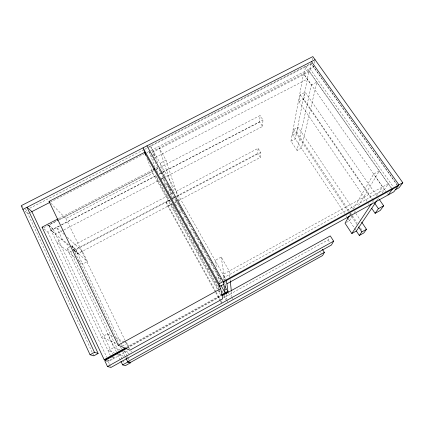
<?xml version="1.0" encoding="UTF-8"?>
<svg xmlns="http://www.w3.org/2000/svg" width="424" height="424" viewBox="0 0 424 424"><rect width="100%" height="100%" fill="white"/><g stroke="black" fill="none" stroke-linecap="round" stroke-linejoin="round"><path stroke-width="0.32" stroke-dasharray="2.12 1.59" d="M174.921 202.476L260.325 157.437L257.787 153.424L258.099 148.358L174.455 192.289M161.131 179.246L262.541 126.426L259.673 121.99L260.066 115.529L160.224 167.268M260.325 157.437L260.686 152.439L258.099 148.358M262.541 126.426L263.002 120.045L260.066 115.529M297.07 150.441L290.944 141.15L303.552 73.734L311.386 84.954L297.07 150.441L301.422 148.135L316.866 82.123L311.386 84.954M344.749 213.484L292.666 134.927L293.689 129.516L298.088 127.205L352.89 209M366.898 201.273L298.957 101.665L300.256 94.785L305.216 92.215L376.904 196.005M349.153 210.898L296.98 132.654L298.088 127.205M373.12 200.107L303.807 99.147L305.216 92.215M391.214 188.002L309.398 71.688L311.211 62.789M312.096 60.229L312.594 57.802M313.797 65.752L313.537 66.96L150.981 150.451M314.311 63.346L315.08 59.731M223.39 297.865L328.102 239.894L329.331 237.61M349.678 215.201L351.008 212.912M353.335 208.915L373.618 174.068L379.353 170.946L358.683 205.439M352.583 215.62L349.535 220.708L345.587 222.886M354.279 212.79L355.296 211.094M372.452 202.259L373.539 200.61M376.433 196.227L382.581 186.899L373.618 174.068M377.318 200.038L378.791 197.865M382.098 192.973L388.352 183.735L223.019 274.418L223.846 279.649M126.135 347.505L220.994 295.078M126.898 347.738L221.084 295.666M127.264 348.141L220.952 296.334M106.716 360.379L108.491 360.882L114.252 357.697L113.685 356.499M105.899 360.941L108.268 361.598L128.514 350.388M120.066 349.901L113.945 347.457L108.062 350.701L114.268 352.922M218.917 290.403L219.876 292.131L221.519 291.224M122.292 346.138L127.258 343.398L129.813 348.634M221.302 291.484L222.362 290.901M225.006 289.444L226.066 288.855L225.08 282.363M384.473 189.47L223.565 277.853L224.778 280.01M112.699 336.396L107.458 333.879L101.612 337.08L115.794 343.292M229.834 276.925L229.209 271.021L221.243 257.039L215.095 260.389L216.516 267.512M67.284 237.249L82.367 251.146L87.439 261.571L82.669 264.099L77.677 259.896M180.152 212.424L182.442 211.21L176.877 201.305L174.598 202.508M168.021 195.665L72.091 246.042L75.679 249.254L169.367 199.953M172.298 198.411L175.806 196.561M176.395 196.254L257.787 153.424M215.334 291.961L167.75 206.117L166.16 202.041L170.83 199.587M72.091 246.042L74.269 250.563L170.411 199.958M172.754 198.724L176.273 196.874M176.856 196.566L260.686 152.439M82.367 251.146L77.624 253.647L73.681 250.187M167.75 206.117L172.319 203.711M290.944 141.15L295.279 138.865L308.995 70.935L153.287 150.965L157.765 163.378M74.269 250.563L77.82 253.69L171.996 204.018M116.372 351.761L67.029 248.538L69.727 247.123M70.267 246.842L71.884 245.994L75.477 249.211L121.174 343.822M170.358 194.436L173.867 192.597M67.029 248.538L70.734 251.708L72.313 250.876M72.843 250.6L75.477 249.211M292.666 134.927L296.98 132.654M68.693 244.993L62.28 239.322L56.705 242.237L75.18 257.792M63.24 230.232L55.624 234.202L51.039 230.168L48.638 225.096L153.764 170.618M63.828 229.93L158.788 180.465M218.593 289.825L157.972 180.984L159.122 180.386M161.417 179.188L163.145 178.287L221.784 282.76M58.459 218.657L153.43 169.468M155.772 168.254L158.12 167.04M156.112 169.399L159.636 167.575M43.645 227.773L58.332 220.162M58.92 219.86L153.864 170.655M156.207 169.441L158.549 168.222L161.782 173.972M50.859 203.266L65.858 218.561L152.942 173.389L146.964 158.38M59.259 225.897L51.039 230.264L69.743 246.72M61.607 224.678L156.138 175.568M159.074 174.041L162.01 172.515M162.599 172.213L263.002 120.045M48.638 225.096L53.265 229.236L60.886 225.277M61.469 224.969L156.467 175.616M158.815 174.397L162.328 172.568M162.917 172.261L259.673 121.99M44.048 228.875L47.859 232.135L53.26 229.331L48.633 225.186L110.855 356.605M298.957 101.665L303.807 99.147M173.533 191.266L159.101 147.981L166.033 160.15L160.182 163.182L164.549 175.637M29.654 212.763L27.883 213.675L23.405 209.811M30.173 212.498L31.89 211.613M50.265 202.179L143.916 154.082M146.858 152.566L150.393 150.753M309.398 71.688L152.719 152.248L155.576 157.315L307.358 79.06M148.617 146.688L311.084 63.415L398.019 186.109M29.744 208.242L144.033 149.646M144.626 149.349L311.349 63.87L397.193 185.023M111.989 356.971L114.252 357.697M117.994 354.257L124.206 356.478M124.826 356.701L126.686 357.368M123.744 351.369L129.251 353.568M115.614 337.796L124.349 341.993M124.932 342.274L127.258 343.398M21.656 206.085L23.023 207.278M25.297 209.26L26.209 210.055L92.718 353.436M73.135 248.92L87.439 261.571M64.363 234.557L56.578 227.386L62.28 239.322M309.992 68.783L393.424 187.095M392.253 189.284L305.662 66.192L304.109 74.407L388.257 194.886M300.256 94.785L371.678 198.877M368.392 203.462L369.14 204.559M355.831 213.389L360.612 220.528M350.621 213.102L352.09 215.307M352.461 215.858L357.236 223.019M360.543 227.98L362.382 230.736M293.689 129.516L348.305 211.523M349.774 213.722L351.236 215.922M351.602 216.473L357.469 225.282M346.207 215.684L346.933 216.781M348.39 218.98L354.215 227.773M354.565 228.298L355.672 229.967M328.102 239.894L329.427 241.956M320.687 252.508L321.328 253.52M226.458 280.502L150.361 145.792L155.014 158.539M201.108 243.514L202.078 245.242M224.704 285.49L226.962 289.512M163.076 176.273L165.334 180.301M166.627 182.596L172.764 193.519M174.057 195.819L177.073 201.188M178.26 203.297L191.293 226.485M192.586 228.785L194.526 232.235M194.738 232.617L195.708 234.339M195.819 234.536L198.724 239.714M200.017 242.014L201.957 245.464M202.168 245.841L203.138 247.563M203.25 247.764L205.725 252.163M207.453 255.237L209.387 258.688M209.599 259.064L213.155 265.387M214.449 267.687L217.353 272.86M218.44 274.789L221.556 280.338M224.784 286.083L226.723 289.534M149.036 151.448L150.976 154.898M151.299 155.476L158.406 168.127M159.7 170.432L161.639 173.882M163.579 177.333L165.519 180.783M167.136 183.661L169.722 188.261M170.045 188.834L172.632 193.439M174.566 196.89L177.153 201.49M178.446 203.79L180.062 206.668M180.386 207.241L181.355 208.968M181.679 209.541L187.498 219.897M187.821 220.469L188.791 222.197M189.115 222.77L191.378 226.798M192.666 229.098L198.808 240.026M200.102 242.327L221.434 280.291M226.066 288.855L226.686 289.963M228.547 293.27L230.407 296.583M156.753 170.718L158.364 173.596M160.622 177.63L161.91 179.93M164.168 183.963L165.779 186.841M168.037 190.874L170.294 194.902M171.582 197.208L173.193 200.086M175.451 204.119L176.744 206.424M178.997 210.452L180.613 213.33M182.866 217.364L184.159 219.669M186.417 223.697L188.028 226.58M190.286 230.608L191.574 232.914M193.832 236.942L195.443 239.825M197.701 243.853L198.989 246.159M201.246 250.187L203.181 253.642M205.115 257.098L206.409 259.403M208.661 263.431L210.596 266.887M212.53 270.342L213.823 272.648M216.081 276.676L218.016 280.132M221.985 291.171L222.955 292.899M224.238 295.205L226.49 299.233M172.626 204.262L176.628 211.433M193.286 241.282L194.574 243.593M198.448 250.531L199.413 252.264M200.706 254.575L201.994 256.886M208.126 267.867L209.414 270.183M215.546 281.165L216.834 283.476M218.122 285.787L219.415 288.103M223.607 295.613L227.169 301.999M219.288 289.385L155.937 175.764L157.972 180.984M152.942 173.389L221.127 295.92M166.16 202.041L215.821 291.558M216.145 292.136L220.628 300.219M220.946 300.796L222.229 303.107M215.657 292.539L220.125 300.605M220.448 301.183L221.402 302.911M130.942 350.961L131.509 352.127M65.858 218.561L124.958 340.101M125.244 340.695L129.299 349.037M75.679 249.254L77.82 253.69M128.387 358.614L128.933 359.738M121.46 344.415L122.038 345.608M124.55 350.807L127.211 356.319M127.364 356.642L128.933 359.886M71.884 245.994L118.895 343.583M120.617 347.155L121.476 348.941M122.621 351.321L124.916 356.081M70.734 251.708L118.201 350.738M119.632 353.722L122.494 359.69M122.78 360.289L124.206 363.267M117.798 354.745L120.649 360.713M107.458 333.879L113.945 347.457M53.265 229.236L112.551 354.114M47.859 232.135L106.8 357.289M107.929 359.685L108.491 360.882M108.268 361.598L109.36 363.925M109.636 364.502L110.457 366.246M92.994 354.035L93.831 355.831M149.057 151.506L155.004 167.21M160.897 172.065L167.167 189.438M167.819 184.981L173.056 199.932M166.033 160.15L179.405 201.755M219.526 290.482L219.876 292.131M217.682 273.348L219.494 282.416M224.264 282.267L225.197 288.156M225.298 288.813L225.51 290.122M226.236 294.701L226.962 299.28M227.137 300.388L227.391 302.01M221.243 257.039L224.688 279.766M230.11 279.554L230.248 280.863M231.361 291.362L231.917 296.615M231.986 297.266L232.198 299.238"/><path stroke-width="0.64" d="M324.365 252.375L322.606 255.54L130.285 362.541L127.698 361.704L324.365 252.375L322.404 249.286M222.107 295.692L330.254 235.892L333.651 241.161L331.409 245.051L111.003 367.412L107.505 366.575L104.712 360.612L126.686 348.459M349.344 215.768L345.025 223.199L351.83 233.523L356.361 231.006L376.952 200.578M351.83 233.523L371.366 203.902M356.404 231.064L359.314 235.463L361.868 231.886L366.495 229.31L361.714 222.176M371.753 208.391L375.113 213.314L378.409 208.688L383.662 205.783L379.157 199.264M388.257 194.886L392.253 189.284M366.495 229.31L363.85 232.94L359.314 235.463M383.662 205.783L380.238 210.479L375.113 213.314M98.135 353.462L94.478 352.312L27.009 207.278L31.89 211.613L98.135 353.462L93.831 355.831L90.063 354.745L21.2 205.688L312.843 56.588L402.8 182.728L399.106 187.715L395.332 189.793M129.797 361.672L130.369 362.865L125.35 365.658L122.642 364.889L120.935 361.312M107.505 366.575L333.651 241.161M122.642 364.889L127.783 362.032L130.369 362.865M57.871 218.959L42.045 227.158L104.156 359.653L125.557 347.823M221.572 294.754L227.932 291.24M104.94 359.875L125.743 348.374M221.662 295.348L228.017 291.834L226.458 280.502M90.063 354.745L94.478 352.312M223.697 284.313L219.616 286.56L219.049 283.794L402.8 182.728M223.347 282.214L398.019 186.109M226.909 283.783L393.875 191.791L398.942 184.848L311.454 61.586M118.169 345.178L220.703 288.654L144.568 152.375L49.041 201.416L118.169 345.178L129.882 350.229L222.738 298.809L220.703 288.654M153.43 169.468L154.601 168.863M31.418 211.857L49.677 202.481M22.907 209.382L315.08 59.731M104.156 359.653L106.127 360.214M110.855 356.605L111.989 356.971M115.513 353.367L117.374 354.035M121.291 350.394L122.515 350.881M42.045 227.158L42.745 227.757M49.041 201.416L49.947 202.338M374.673 203.239L378.409 208.688M358.566 226.93L361.868 231.886M347.298 217.332L348.024 218.429M146.921 145.861L223.225 281.499L225.107 292.804L220.915 285.315M227.37 290.684L228.017 291.834M219.049 283.794L143.021 147.859L145.225 153.409M126.039 358.264L127.783 362.032M144.568 152.375L145.766 155.38M225.923 292.735L226.13 294.044M230.322 281.52L231.292 290.705"/></g></svg>
